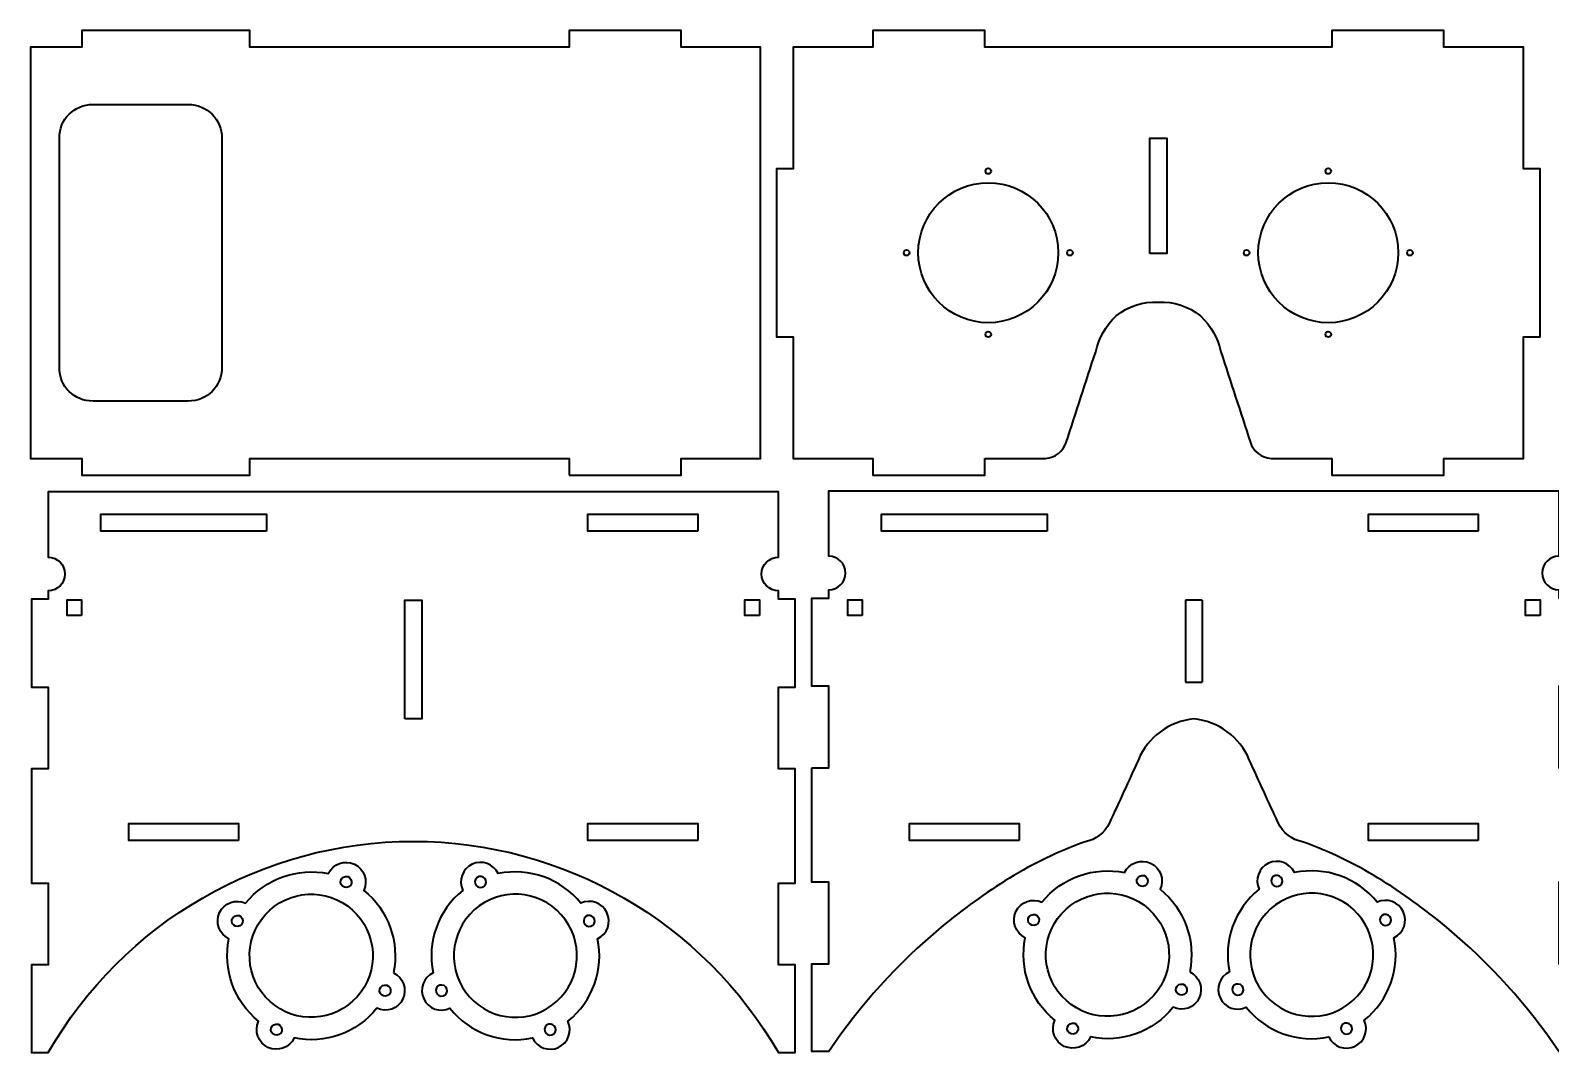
# Model space of a CAD drawing. Header units: inches. Extents: x -244 to 191, y -107 to 75.
# Drawn here: x -244.3 to 27.2, y -107.2 to 75.5 of the extents above; entities that cross this region are included whole.
import ezdxf

# ---------------------------------------------------------------- set-up
doc = ezdxf.new("R2010")
doc.units = ezdxf.units.IN
doc.header["$MEASUREMENT"] = 0
doc.layers.add('Default', color=7, linetype='Continuous')
doc.layers.add('Layer 01', color=7, linetype='Continuous')

msp = doc.modelspace()

# ---------------------------------------------------------------- linework, layer by layer
at = {"layer": 'Default', "color": 7, "lineweight": 35, "true_color": 0xffffff}
msp.add_lwpolyline([(-148.12, -3.99), (-128.12, -3.99), (-128.12, -0.99), (-113.91, -0.99), (-113.91, 72.49), (-128.12, 72.49), (-128.12, 75.49), (-148.12, 75.49), (-148.12, 72.49), (-205.12, 72.49), (-205.12, 75.49), (-235.12, 75.49), (-235.12, 72.49), (-244.32, 72.49), (-244.32, -0.99), (-235.12, -0.99), (-235.12, -3.99), (-205.12, -3.99), (-205.12, -0.99), (-148.12, -0.99), (-148.12, -3.99)], dxfattribs=at)
for points, knots in [([(-73.89, -0.99), (-73.89, -1.99), (-73.89, -2.99), (-73.89, -3.99), (-80.55, -3.99), (-87.22, -3.99), (-93.89, -3.99), (-93.89, -2.99), (-93.89, -1.99), (-93.89, -0.99), (-98.62, -0.99), (-103.36, -0.99), (-108.09, -0.99), (-108.09, 6.26), (-108.09, 13.51), (-108.09, 20.75), (-109.09, 20.75), (-110.09, 20.75), (-111.09, 20.75), (-111.09, 30.75), (-111.09, 40.75), (-111.09, 50.75), (-110.09, 50.75), (-109.09, 50.75), (-108.09, 50.75), (-108.09, 58), (-108.09, 65.24), (-108.09, 72.49), (-103.36, 72.49), (-98.62, 72.49), (-93.89, 72.49), (-93.89, 73.49), (-93.89, 74.49), (-93.89, 75.49), (-87.22, 75.49), (-80.55, 75.49), (-73.89, 75.49), (-73.89, 74.49), (-73.89, 73.49), (-73.89, 72.49), (-53.22, 72.49), (-32.56, 72.49), (-11.89, 72.49), (-11.89, 73.49), (-11.89, 74.49), (-11.89, 75.49), (-5.22, 75.49), (1.44, 75.49), (8.11, 75.49), (8.11, 74.49), (8.11, 73.49), (8.11, 72.49), (12.85, 72.49), (17.58, 72.49), (22.31, 72.49), (22.31, 65.24), (22.31, 58), (22.31, 50.75), (23.31, 50.75), (24.31, 50.75), (25.31, 50.75), (25.31, 40.75), (25.31, 30.75), (25.31, 20.75), (24.31, 20.75), (23.31, 20.75), (22.31, 20.75), (22.31, 13.51), (22.31, 6.26), (22.31, -0.99), (17.58, -0.99), (12.85, -0.99), (8.11, -0.99), (8.11, -1.99), (8.11, -2.99), (8.11, -3.99), (1.44, -3.99), (-5.22, -3.99), (-11.89, -3.99), (-11.89, -2.99), (-11.89, -1.99), (-11.89, -0.99), (-15.51, -0.99), (-19.12, -0.99), (-22.74, -0.99), (-24.44, -0.93), (-25.96, 0.24), (-26.44, 1.87), (-28.19, 7.26), (-29.95, 12.65), (-31.7, 18.04), (-32.32, 20.62), (-33.45, 22.6), (-35.35, 24.45), (-37.46, 26.19), (-40.15, 27.08), (-42.89, 26.94), (-45.62, 27.08), (-48.31, 26.19), (-50.42, 24.45), (-52.32, 22.6), (-53.46, 20.62), (-54.07, 18.04), (-55.83, 12.65), (-57.58, 7.26), (-59.34, 1.87), (-59.82, 0.24), (-61.34, -0.93), (-63.03, -0.99), (-66.65, -0.99), (-70.27, -0.99), (-73.89, -0.99)], [0, 0, 0, 0, 1, 1, 1, 2, 2, 2, 3, 3, 3, 4, 4, 4, 5, 5, 5, 6, 6, 6, 7, 7, 7, 8, 8, 8, 9, 9, 9, 10, 10, 10, 11, 11, 11, 12, 12, 12, 13, 13, 13, 14, 14, 14, 15, 15, 15, 16, 16, 16, 17, 17, 17, 18, 18, 18, 19, 19, 19, 20, 20, 20, 21, 21, 21, 22, 22, 22, 23, 23, 23, 24, 24, 24, 25, 25, 25, 26, 26, 26, 27, 27, 27, 28, 28, 28, 29, 29, 29, 30, 30, 30, 31, 31, 31, 32, 32, 32, 33, 33, 33, 34, 34, 34, 35, 35, 35, 36, 36, 36, 37, 37, 37, 37]), ([(-107.74, -56.68), (-107.74, -63.34), (-107.74, -70.01), (-107.74, -76.68), (-107.74, -76.74), (-107.74, -76.81), (-107.74, -76.88), (-108.74, -76.88), (-109.74, -76.88), (-110.73, -76.88), (-110.73, -81.74), (-110.73, -86.61), (-110.73, -91.48), (-109.74, -91.48), (-108.74, -91.48), (-107.74, -91.48), (-107.74, -91.54), (-107.74, -91.61), (-107.74, -91.68), (-107.74, -96.85), (-107.74, -102.02), (-107.74, -107.19), (-108.74, -107.19), (-109.74, -107.19), (-110.73, -107.19), (-124.16, -83.88), (-149.02, -69.44), (-175.94, -69.44), (-202.86, -69.44), (-227.73, -83.88), (-241.15, -107.19), (-242.15, -107.19), (-243.15, -107.19), (-244.14, -107.19), (-244.14, -102.02), (-244.14, -96.85), (-244.14, -91.68), (-244.14, -91.61), (-244.14, -91.54), (-244.14, -91.48), (-243.15, -91.48), (-242.15, -91.48), (-241.15, -91.48), (-241.15, -86.61), (-241.15, -81.74), (-241.15, -76.88), (-242.15, -76.88), (-243.15, -76.88), (-244.14, -76.88), (-244.14, -76.81), (-244.14, -76.74), (-244.14, -76.68), (-244.14, -70.01), (-244.14, -63.34), (-244.14, -56.68), (-244.14, -56.61), (-244.14, -56.54), (-244.14, -56.48), (-243.15, -56.48), (-242.15, -56.48), (-241.15, -56.48), (-241.15, -51.61), (-241.15, -46.74), (-241.15, -41.88), (-242.15, -41.88), (-243.15, -41.88), (-244.14, -41.88), (-244.14, -41.81), (-244.14, -41.74), (-244.14, -41.68), (-244.14, -36.5), (-244.14, -31.33), (-244.14, -26.16), (-243.15, -26.16), (-242.15, -26.16), (-241.15, -26.16), (-241.15, -25.66), (-241.15, -25.16), (-241.15, -24.66), (-239.49, -24.66), (-238.15, -23.32), (-238.15, -21.66), (-238.15, -20), (-239.49, -18.66), (-241.15, -18.66), (-241.15, -14.77), (-241.15, -10.88), (-241.15, -6.99), (-197.68, -6.99), (-154.21, -6.99), (-110.73, -6.99), (-110.73, -10.88), (-110.73, -14.77), (-110.73, -18.66), (-112.39, -18.66), (-113.73, -20), (-113.73, -21.66), (-113.73, -23.32), (-112.39, -24.66), (-110.73, -24.66), (-110.73, -25.16), (-110.73, -25.66), (-110.73, -26.16), (-109.74, -26.16), (-108.74, -26.16), (-107.74, -26.16), (-107.74, -31.33), (-107.74, -36.5), (-107.74, -41.68), (-107.74, -41.74), (-107.74, -41.81), (-107.74, -41.88), (-108.74, -41.88), (-109.74, -41.88), (-110.73, -41.88), (-110.73, -46.74), (-110.73, -51.61), (-110.73, -56.48), (-109.74, -56.48), (-108.74, -56.48), (-107.74, -56.48), (-107.74, -56.54), (-107.74, -56.61), (-107.74, -56.68)], [0, 0, 0, 0, 1, 1, 1, 2, 2, 2, 3, 3, 3, 4, 4, 4, 5, 5, 5, 6, 6, 6, 7, 7, 7, 8, 8, 8, 9, 9, 9, 10, 10, 10, 11, 11, 11, 12, 12, 12, 13, 13, 13, 14, 14, 14, 15, 15, 15, 16, 16, 16, 17, 17, 17, 18, 18, 18, 19, 19, 19, 20, 20, 20, 21, 21, 21, 22, 22, 22, 23, 23, 23, 24, 24, 24, 25, 25, 25, 26, 26, 26, 27, 27, 27, 28, 28, 28, 29, 29, 29, 30, 30, 30, 31, 31, 31, 32, 32, 32, 33, 33, 33, 34, 34, 34, 35, 35, 35, 36, 36, 36, 37, 37, 37, 38, 38, 38, 39, 39, 39, 40, 40, 40, 41, 41, 41, 41]), ([(-104.74, -56.3), (-104.74, -56.36), (-104.74, -56.43), (-104.74, -56.5), (-104.74, -63.16), (-104.74, -69.83), (-104.74, -76.5), (-104.74, -76.56), (-104.74, -76.63), (-104.74, -76.7), (-103.74, -76.7), (-102.74, -76.7), (-101.74, -76.7), (-101.74, -81.56), (-101.74, -86.43), (-101.74, -91.3), (-102.74, -91.3), (-103.74, -91.3), (-104.74, -91.3), (-104.74, -91.36), (-104.74, -91.43), (-104.74, -91.5), (-104.74, -96.67), (-104.74, -101.84), (-104.74, -107.01), (-103.74, -107.01), (-102.74, -107.01), (-101.74, -107.01), (-96.04, -98.57), (-89.48, -91.31), (-81.66, -84.79), (-77.8, -81.57), (-73.76, -78.66), (-69.48, -76.02), (-65.18, -73.37), (-60.72, -71.23), (-55.97, -69.52), (-54.05, -69.17), (-52.42, -67.9), (-51.6, -66.12), (-49.88, -62.37), (-48.16, -58.62), (-46.44, -54.87), (-44.74, -50.79), (-40.94, -47.98), (-36.54, -47.57), (-32.14, -47.98), (-28.33, -50.79), (-26.64, -54.87), (-24.92, -58.62), (-23.2, -62.37), (-21.48, -66.12), (-20.66, -67.9), (-19.03, -69.17), (-17.11, -69.52), (-12.36, -71.23), (-7.89, -73.37), (-3.59, -76.02), (0.69, -78.66), (4.73, -81.57), (8.59, -84.79), (16.41, -91.31), (22.97, -98.57), (28.66, -107.01), (29.66, -107.01), (30.66, -107.01), (31.66, -107.01), (31.66, -101.84), (31.66, -96.67), (31.66, -91.5), (31.66, -91.43), (31.66, -91.36), (31.66, -91.3), (30.66, -91.3), (29.66, -91.3), (28.66, -91.3), (28.66, -86.43), (28.66, -81.56), (28.66, -76.7), (29.66, -76.7), (30.66, -76.7), (31.66, -76.7), (31.66, -76.63), (31.66, -76.56), (31.66, -76.5), (31.66, -69.83), (31.66, -63.16), (31.66, -56.5), (31.66, -56.43), (31.66, -56.36), (31.66, -56.3), (30.66, -56.3), (29.66, -56.3), (28.66, -56.3), (28.66, -51.43), (28.66, -46.56), (28.66, -41.7), (29.66, -41.7), (30.66, -41.7), (31.66, -41.7), (31.66, -41.63), (31.66, -41.56), (31.66, -41.5), (31.66, -36.32), (31.66, -31.15), (31.66, -25.98), (30.66, -25.98), (29.66, -25.98), (28.66, -25.98), (28.66, -25.48), (28.66, -24.98), (28.66, -24.48), (27.01, -24.48), (25.66, -23.14), (25.66, -21.48), (25.66, -19.82), (27.01, -18.48), (28.66, -18.48), (28.66, -14.59), (28.66, -10.7), (28.66, -6.81), (-14.8, -6.81), (-58.27, -6.81), (-101.74, -6.81), (-101.74, -10.7), (-101.74, -14.59), (-101.74, -18.48), (-100.08, -18.48), (-98.74, -19.82), (-98.74, -21.48), (-98.74, -23.14), (-100.08, -24.48), (-101.74, -24.48), (-101.74, -24.98), (-101.74, -25.48), (-101.74, -25.98), (-102.74, -25.98), (-103.74, -25.98), (-104.74, -25.98), (-104.74, -31.15), (-104.74, -36.32), (-104.74, -41.5), (-104.74, -41.56), (-104.74, -41.63), (-104.74, -41.7), (-103.74, -41.7), (-102.74, -41.7), (-101.74, -41.7), (-101.74, -46.56), (-101.74, -51.43), (-101.74, -56.3), (-102.74, -56.3), (-103.74, -56.3), (-104.74, -56.3)], [0, 0, 0, 0, 1, 1, 1, 2, 2, 2, 3, 3, 3, 4, 4, 4, 5, 5, 5, 6, 6, 6, 7, 7, 7, 8, 8, 8, 9, 9, 9, 10, 10, 10, 11, 11, 11, 12, 12, 12, 13, 13, 13, 14, 14, 14, 15, 15, 15, 16, 16, 16, 17, 17, 17, 18, 18, 18, 19, 19, 19, 20, 20, 20, 21, 21, 21, 22, 22, 22, 23, 23, 23, 24, 24, 24, 25, 25, 25, 26, 26, 26, 27, 27, 27, 28, 28, 28, 29, 29, 29, 30, 30, 30, 31, 31, 31, 32, 32, 32, 33, 33, 33, 34, 34, 34, 35, 35, 35, 36, 36, 36, 37, 37, 37, 38, 38, 38, 39, 39, 39, 40, 40, 40, 41, 41, 41, 42, 42, 42, 43, 43, 43, 44, 44, 44, 45, 45, 45, 46, 46, 46, 47, 47, 47, 48, 48, 48, 49, 49, 49, 50, 50, 50, 51, 51, 51, 51])]:
    msp.add_open_spline(points, degree=3, knots=knots, dxfattribs=at)
at = {"layer": 'Default', "color": 1, "lineweight": 35, "true_color": 0xff0000}
for points, knots in [([(-239.14, 15.24), (-239.2, 11.9), (-236.48, 9.18), (-233.14, 9.24), (-227.48, 9.24), (-221.81, 9.24), (-216.14, 9.24), (-212.81, 9.18), (-210.08, 11.9), (-210.14, 15.24), (-210.14, 28.9), (-210.14, 42.57), (-210.14, 56.24), (-210.08, 59.57), (-212.81, 62.3), (-216.14, 62.24), (-221.81, 62.24), (-227.48, 62.24), (-233.14, 62.24), (-236.48, 62.3), (-239.2, 59.57), (-239.14, 56.24), (-239.14, 42.57), (-239.14, 28.9), (-239.14, 15.24)], [0, 0, 0, 0, 1, 1, 1, 2, 2, 2, 3, 3, 3, 4, 4, 4, 5, 5, 5, 6, 6, 6, 7, 7, 7, 8, 8, 8, 8]), ([(-72.75, 50.34), (-72.75, 50.61), (-72.97, 50.84), (-73.25, 50.84), (-73.52, 50.84), (-73.75, 50.61), (-73.75, 50.34), (-73.75, 50.06), (-73.52, 49.84), (-73.25, 49.84), (-72.97, 49.84), (-72.75, 50.06), (-72.75, 50.34)], [0, 0, 0, 0, 1, 1, 1, 2, 2, 2, 3, 3, 3, 4, 4, 4, 4]), ([(-12.03, 50.34), (-12.03, 50.61), (-12.25, 50.84), (-12.53, 50.84), (-12.8, 50.84), (-13.03, 50.61), (-13.03, 50.34), (-13.03, 50.06), (-12.8, 49.84), (-12.53, 49.84), (-12.25, 49.84), (-12.03, 50.06), (-12.03, 50.34)], [0, 0, 0, 0, 1, 1, 1, 2, 2, 2, 3, 3, 3, 4, 4, 4, 4]), ([(-60.75, 35.75), (-60.75, 42.65), (-66.34, 48.25), (-73.25, 48.25), (-80.15, 48.25), (-85.75, 42.65), (-85.75, 35.75), (-85.75, 28.85), (-80.15, 23.25), (-73.25, 23.25), (-66.34, 23.25), (-60.75, 28.85), (-60.75, 35.75)], [0, 0, 0, 0, 1, 1, 1, 2, 2, 2, 3, 3, 3, 4, 4, 4, 4]), ([(-0.03, 35.75), (-0.03, 42.65), (-5.62, 48.25), (-12.53, 48.25), (-19.43, 48.25), (-25.03, 42.65), (-25.03, 35.75), (-25.03, 28.85), (-19.43, 23.25), (-12.53, 23.25), (-5.62, 23.25), (-0.03, 28.85), (-0.03, 35.75)], [0, 0, 0, 0, 1, 1, 1, 2, 2, 2, 3, 3, 3, 4, 4, 4, 4]), ([(-87.33, 35.75), (-87.33, 36.03), (-87.56, 36.25), (-87.83, 36.25), (-88.11, 36.25), (-88.33, 36.03), (-88.33, 35.75), (-88.33, 35.47), (-88.11, 35.25), (-87.83, 35.25), (-87.56, 35.25), (-87.33, 35.47), (-87.33, 35.75)], [0, 0, 0, 0, 1, 1, 1, 2, 2, 2, 3, 3, 3, 4, 4, 4, 4]), ([(-58.16, 35.75), (-58.16, 36.03), (-58.39, 36.25), (-58.66, 36.25), (-58.94, 36.25), (-59.16, 36.03), (-59.16, 35.75), (-59.16, 35.47), (-58.94, 35.25), (-58.66, 35.25), (-58.39, 35.25), (-58.16, 35.47), (-58.16, 35.75)], [0, 0, 0, 0, 1, 1, 1, 2, 2, 2, 3, 3, 3, 4, 4, 4, 4]), ([(-26.61, 35.75), (-26.61, 36.03), (-26.84, 36.25), (-27.11, 36.25), (-27.39, 36.25), (-27.61, 36.03), (-27.61, 35.75), (-27.61, 35.47), (-27.39, 35.25), (-27.11, 35.25), (-26.84, 35.25), (-26.61, 35.47), (-26.61, 35.75)], [0, 0, 0, 0, 1, 1, 1, 2, 2, 2, 3, 3, 3, 4, 4, 4, 4]), ([(2.56, 35.75), (2.56, 36.03), (2.33, 36.25), (2.06, 36.25), (1.78, 36.25), (1.56, 36.03), (1.56, 35.75), (1.56, 35.47), (1.78, 35.25), (2.06, 35.25), (2.33, 35.25), (2.56, 35.47), (2.56, 35.75)], [0, 0, 0, 0, 1, 1, 1, 2, 2, 2, 3, 3, 3, 4, 4, 4, 4]), ([(-72.75, 21.16), (-72.75, 21.44), (-72.97, 21.67), (-73.25, 21.67), (-73.52, 21.67), (-73.75, 21.44), (-73.75, 21.16), (-73.75, 20.89), (-73.52, 20.66), (-73.25, 20.66), (-72.97, 20.66), (-72.75, 20.89), (-72.75, 21.16)], [0, 0, 0, 0, 1, 1, 1, 2, 2, 2, 3, 3, 3, 4, 4, 4, 4]), ([(-12.03, 21.16), (-12.03, 21.44), (-12.25, 21.67), (-12.53, 21.67), (-12.8, 21.67), (-13.03, 21.44), (-13.03, 21.16), (-13.03, 20.89), (-12.8, 20.66), (-12.53, 20.66), (-12.25, 20.66), (-12.03, 20.89), (-12.03, 21.16)], [0, 0, 0, 0, 1, 1, 1, 2, 2, 2, 3, 3, 3, 4, 4, 4, 4])]:
    msp.add_open_spline(points, degree=3, knots=knots, dxfattribs=at)
at = {"layer": 'Layer 01', "color": 154, "lineweight": 35, "true_color": 0x004bcd}
for points in [[(-44.39, 35.61), (-44.39, 56.21), (-41.39, 56.21), (-41.39, 35.61), (-44.39, 35.61)], [(-202.14, -13.98), (-231.74, -13.98), (-231.74, -10.99), (-202.14, -10.99), (-202.14, -13.98)], [(-125.14, -13.98), (-144.74, -13.98), (-144.74, -10.99), (-125.14, -10.99), (-125.14, -13.98)], [(-62.74, -13.98), (-92.34, -13.98), (-92.34, -10.99), (-62.74, -10.99), (-62.74, -13.98)], [(14.26, -13.98), (-5.34, -13.98), (-5.34, -10.99), (14.26, -10.99), (14.26, -13.98)], [(-235.17, -29.06), (-237.77, -29.06), (-237.77, -26.26), (-235.17, -26.26), (-235.17, -29.06)], [(-177.44, -47.54), (-177.44, -26.36), (-174.44, -26.36), (-174.44, -47.54), (-177.44, -47.54)], [(-114.12, -29.06), (-116.71, -29.06), (-116.71, -26.26), (-114.12, -26.26), (-114.12, -29.06)], [(-95.76, -29.06), (-98.36, -29.06), (-98.36, -26.26), (-95.76, -26.26), (-95.76, -29.06)], [(-35.04, -26.36), (-38.04, -26.36)], [(-38.04, -26.36), (-38.04, -40.96)], [(-35.04, -26.36), (-35.04, -40.96)], [(25.29, -29.06), (22.69, -29.06), (22.69, -26.26), (25.29, -26.26), (25.29, -29.06)], [(-38.04, -40.96), (-35.04, -40.96)], [(-207.14, -69.26), (-226.74, -69.26), (-226.74, -66.26), (-207.14, -66.26), (-207.14, -69.26)], [(-125.14, -69.26), (-144.74, -69.26), (-144.74, -66.26), (-125.14, -66.26), (-125.14, -69.26)], [(-67.74, -69.26), (-87.34, -69.26), (-87.34, -66.26), (-67.74, -66.26), (-67.74, -69.26)], [(14.26, -69.26), (-5.34, -69.26), (-5.34, -66.26), (14.26, -66.26), (14.26, -69.26)]]:
    msp.add_lwpolyline(points, dxfattribs=at)
for points, knots in [([(-179.49, -92.94), (-178.34, -87.42), (-180.39, -81.72), (-184.79, -78.19), (-183.97, -76.44), (-184.72, -74.35), (-186.46, -73.53), (-188.21, -72.7), (-190.3, -73.45), (-191.12, -75.2), (-196.65, -74.05), (-202.35, -76.1), (-205.88, -80.5), (-207.63, -79.68), (-209.71, -80.43), (-210.54, -82.18), (-211.36, -83.92), (-210.61, -86.01), (-208.86, -86.83), (-210.01, -92.36), (-207.96, -98.06), (-203.56, -101.59), (-204.39, -103.34), (-203.64, -105.42), (-201.89, -106.25), (-200.14, -107.07), (-198.06, -106.32), (-197.23, -104.57), (-191.71, -105.72), (-186.01, -103.68), (-182.48, -99.27), (-180.73, -100.1), (-178.64, -99.35), (-177.82, -97.6), (-176.99, -95.85), (-177.74, -93.77), (-179.49, -92.94)], [0, 0, 0, 0, 1, 1, 1, 2, 2, 2, 3, 3, 3, 4, 4, 4, 5, 5, 5, 6, 6, 6, 7, 7, 7, 8, 8, 8, 9, 9, 9, 10, 10, 10, 11, 11, 11, 12, 12, 12, 12]), ([(-172.39, -92.94), (-173.54, -87.42), (-171.49, -81.72), (-167.09, -78.19), (-167.92, -76.44), (-167.17, -74.35), (-165.42, -73.53), (-163.67, -72.7), (-161.59, -73.45), (-160.76, -75.2), (-155.24, -74.05), (-149.54, -76.1), (-146.01, -80.5), (-144.26, -79.68), (-142.17, -80.43), (-141.35, -82.18), (-140.52, -83.92), (-141.27, -86.01), (-143.02, -86.83), (-141.87, -92.36), (-143.92, -98.06), (-148.32, -101.59), (-147.5, -103.34), (-148.25, -105.42), (-149.99, -106.25), (-151.74, -107.07), (-153.83, -106.32), (-154.65, -104.57), (-160.18, -105.72), (-165.88, -103.68), (-169.41, -99.27), (-171.16, -100.1), (-173.24, -99.35), (-174.07, -97.6), (-174.89, -95.85), (-174.14, -93.77), (-172.39, -92.94)], [0, 0, 0, 0, 1, 1, 1, 2, 2, 2, 3, 3, 3, 4, 4, 4, 5, 5, 5, 6, 6, 6, 7, 7, 7, 8, 8, 8, 9, 9, 9, 10, 10, 10, 11, 11, 11, 12, 12, 12, 12]), ([(-37.27, -92.76), (-36.12, -87.24), (-38.17, -81.54), (-42.57, -78.01), (-41.75, -76.26), (-42.5, -74.17), (-44.25, -73.35), (-45.99, -72.52), (-48.08, -73.27), (-48.9, -75.02), (-54.43, -73.87), (-60.13, -75.92), (-63.66, -80.32), (-65.41, -79.5), (-67.49, -80.25), (-68.32, -82), (-69.14, -83.74), (-68.39, -85.83), (-66.65, -86.65), (-67.79, -92.18), (-65.75, -97.88), (-61.35, -101.41), (-62.17, -103.16), (-61.42, -105.24), (-59.67, -106.07), (-57.92, -106.89), (-55.84, -106.14), (-55.01, -104.39), (-49.49, -105.54), (-43.79, -103.5), (-40.26, -99.09), (-38.51, -99.92), (-36.42, -99.17), (-35.6, -97.42), (-34.78, -95.67), (-35.52, -93.59), (-37.27, -92.76)], [0, 0, 0, 0, 1, 1, 1, 2, 2, 2, 3, 3, 3, 4, 4, 4, 5, 5, 5, 6, 6, 6, 7, 7, 7, 8, 8, 8, 9, 9, 9, 10, 10, 10, 11, 11, 11, 12, 12, 12, 12]), ([(-30.17, -92.76), (-31.32, -87.24), (-29.28, -81.54), (-24.88, -78.01), (-25.7, -76.26), (-24.95, -74.17), (-23.2, -73.35), (-21.45, -72.52), (-19.37, -73.27), (-18.54, -75.02), (-13.02, -73.87), (-7.32, -75.92), (-3.79, -80.32), (-2.04, -79.5), (0.05, -80.25), (0.87, -82), (1.69, -83.74), (0.94, -85.83), (-0.8, -86.65), (0.35, -92.18), (-1.7, -97.88), (-6.1, -101.41), (-5.28, -103.16), (-6.03, -105.24), (-7.78, -106.07), (-9.52, -106.89), (-11.61, -106.14), (-12.43, -104.39), (-17.96, -105.54), (-23.66, -103.5), (-27.19, -99.09), (-28.94, -99.92), (-31.02, -99.17), (-31.85, -97.42), (-32.67, -95.67), (-31.92, -93.59), (-30.17, -92.76)], [0, 0, 0, 0, 1, 1, 1, 2, 2, 2, 3, 3, 3, 4, 4, 4, 5, 5, 5, 6, 6, 6, 7, 7, 7, 8, 8, 8, 9, 9, 9, 10, 10, 10, 11, 11, 11, 12, 12, 12, 12]), ([(-187.07, -76.23), (-187.33, -75.74), (-187.93, -75.55), (-188.42, -75.81), (-188.91, -76.07), (-189.1, -76.67), (-188.84, -77.16), (-188.59, -77.65), (-187.98, -77.84), (-187.49, -77.58), (-187, -77.32), (-186.81, -76.72), (-187.07, -76.23)], [0, 0, 0, 0, 1, 1, 1, 2, 2, 2, 3, 3, 3, 4, 4, 4, 4]), ([(-164.81, -76.23), (-164.56, -75.74), (-163.95, -75.55), (-163.46, -75.81), (-162.97, -76.07), (-162.79, -76.67), (-163.04, -77.16), (-163.3, -77.65), (-163.9, -77.84), (-164.39, -77.58), (-164.88, -77.32), (-165.07, -76.72), (-164.81, -76.23)], [0, 0, 0, 0, 1, 1, 1, 2, 2, 2, 3, 3, 3, 4, 4, 4, 4]), ([(-44.85, -76.05), (-45.11, -75.56), (-45.71, -75.37), (-46.2, -75.63), (-46.69, -75.89), (-46.88, -76.49), (-46.62, -76.98), (-46.37, -77.47), (-45.76, -77.66), (-45.27, -77.4), (-44.79, -77.14), (-44.6, -76.54), (-44.85, -76.05)], [0, 0, 0, 0, 1, 1, 1, 2, 2, 2, 3, 3, 3, 4, 4, 4, 4]), ([(-22.6, -76.05), (-22.34, -75.56), (-21.73, -75.37), (-21.25, -75.63), (-20.76, -75.89), (-20.57, -76.49), (-20.82, -76.98), (-21.08, -77.47), (-21.69, -77.66), (-22.17, -77.4), (-22.66, -77.14), (-22.85, -76.54), (-22.6, -76.05)], [0, 0, 0, 0, 1, 1, 1, 2, 2, 2, 3, 3, 3, 4, 4, 4, 4]), ([(-186.84, -81.69), (-191.37, -77.64), (-198.32, -78.02), (-202.37, -82.55), (-206.42, -87.08), (-206.04, -94.03), (-201.51, -98.08), (-196.99, -102.14), (-190.03, -101.75), (-185.98, -97.22), (-181.93, -92.7), (-182.31, -85.74), (-186.84, -81.69)], [0, 0, 0, 0, 1, 1, 1, 2, 2, 2, 3, 3, 3, 4, 4, 4, 4]), ([(-165.04, -81.69), (-160.52, -77.64), (-153.56, -78.02), (-149.51, -82.55), (-145.46, -87.08), (-145.84, -94.03), (-150.37, -98.08), (-154.9, -102.14), (-161.85, -101.75), (-165.9, -97.22), (-169.95, -92.7), (-169.57, -85.74), (-165.04, -81.69)], [0, 0, 0, 0, 1, 1, 1, 2, 2, 2, 3, 3, 3, 4, 4, 4, 4]), ([(-44.62, -81.51), (-49.15, -77.46), (-56.1, -77.84), (-60.16, -82.37), (-64.21, -86.9), (-63.82, -93.85), (-59.3, -97.9), (-54.77, -101.96), (-47.81, -101.57), (-43.76, -97.04), (-39.71, -92.52), (-40.1, -85.56), (-44.62, -81.51)], [0, 0, 0, 0, 1, 1, 1, 2, 2, 2, 3, 3, 3, 4, 4, 4, 4]), ([(-22.83, -81.51), (-18.3, -77.46), (-11.35, -77.84), (-7.29, -82.37), (-3.24, -86.9), (-3.63, -93.85), (-8.15, -97.9), (-12.68, -101.96), (-19.63, -101.57), (-23.69, -97.04), (-27.74, -92.52), (-27.35, -85.56), (-22.83, -81.51)], [0, 0, 0, 0, 1, 1, 1, 2, 2, 2, 3, 3, 3, 4, 4, 4, 4]), ([(-206.48, -83.2), (-206.74, -82.71), (-207.34, -82.53), (-207.83, -82.78), (-208.32, -83.04), (-208.51, -83.64), (-208.26, -84.13), (-208, -84.62), (-207.39, -84.81), (-206.91, -84.55), (-206.42, -84.3), (-206.23, -83.69), (-206.48, -83.2)], [0, 0, 0, 0, 1, 1, 1, 2, 2, 2, 3, 3, 3, 4, 4, 4, 4]), ([(-145.4, -83.2), (-145.14, -82.71), (-144.54, -82.53), (-144.05, -82.78), (-143.56, -83.04), (-143.37, -83.64), (-143.63, -84.13), (-143.88, -84.62), (-144.49, -84.81), (-144.98, -84.55), (-145.47, -84.3), (-145.66, -83.69), (-145.4, -83.2)], [0, 0, 0, 0, 1, 1, 1, 2, 2, 2, 3, 3, 3, 4, 4, 4, 4]), ([(-64.27, -83.02), (-64.52, -82.53), (-65.13, -82.35), (-65.62, -82.6), (-66.11, -82.86), (-66.29, -83.46), (-66.04, -83.95), (-65.78, -84.44), (-65.18, -84.63), (-64.69, -84.37), (-64.2, -84.12), (-64.01, -83.51), (-64.27, -83.02)], [0, 0, 0, 0, 1, 1, 1, 2, 2, 2, 3, 3, 3, 4, 4, 4, 4]), ([(-3.18, -83.02), (-2.93, -82.53), (-2.32, -82.35), (-1.83, -82.6), (-1.34, -82.86), (-1.15, -83.46), (-1.41, -83.95), (-1.67, -84.44), (-2.27, -84.63), (-2.76, -84.37), (-3.25, -84.12), (-3.44, -83.51), (-3.18, -83.02)], [0, 0, 0, 0, 1, 1, 1, 2, 2, 2, 3, 3, 3, 4, 4, 4, 4]), ([(-180.1, -95.64), (-180.35, -95.15), (-180.96, -94.97), (-181.45, -95.22), (-181.94, -95.48), (-182.13, -96.08), (-181.87, -96.57), (-181.61, -97.06), (-181.01, -97.25), (-180.52, -96.99), (-180.03, -96.74), (-179.84, -96.13), (-180.1, -95.64)], [0, 0, 0, 0, 1, 1, 1, 2, 2, 2, 3, 3, 3, 4, 4, 4, 4]), ([(-171.79, -95.64), (-171.53, -95.15), (-170.92, -94.97), (-170.44, -95.22), (-169.95, -95.48), (-169.76, -96.08), (-170.01, -96.57), (-170.27, -97.06), (-170.88, -97.25), (-171.36, -96.99), (-171.85, -96.74), (-172.04, -96.13), (-171.79, -95.64)], [0, 0, 0, 0, 1, 1, 1, 2, 2, 2, 3, 3, 3, 4, 4, 4, 4]), ([(-37.88, -95.46), (-38.14, -94.97), (-38.74, -94.79), (-39.23, -95.04), (-39.72, -95.3), (-39.91, -95.9), (-39.65, -96.39), (-39.4, -96.88), (-38.79, -97.07), (-38.3, -96.81), (-37.81, -96.56), (-37.62, -95.95), (-37.88, -95.46)], [0, 0, 0, 0, 1, 1, 1, 2, 2, 2, 3, 3, 3, 4, 4, 4, 4]), ([(-29.57, -95.46), (-29.31, -94.97), (-28.71, -94.79), (-28.22, -95.04), (-27.73, -95.3), (-27.54, -95.9), (-27.8, -96.39), (-28.05, -96.88), (-28.66, -97.07), (-29.15, -96.81), (-29.64, -96.56), (-29.82, -95.95), (-29.57, -95.46)], [0, 0, 0, 0, 1, 1, 1, 2, 2, 2, 3, 3, 3, 4, 4, 4, 4]), ([(-199.51, -102.62), (-199.77, -102.13), (-200.37, -101.94), (-200.86, -102.2), (-201.35, -102.45), (-201.54, -103.06), (-201.28, -103.55), (-201.03, -104.03), (-200.42, -104.22), (-199.93, -103.97), (-199.44, -103.71), (-199.25, -103.11), (-199.51, -102.62)], [0, 0, 0, 0, 1, 1, 1, 2, 2, 2, 3, 3, 3, 4, 4, 4, 4]), ([(-152.37, -102.62), (-152.12, -102.13), (-151.51, -101.94), (-151.02, -102.2), (-150.53, -102.45), (-150.34, -103.06), (-150.6, -103.55), (-150.86, -104.03), (-151.46, -104.22), (-151.95, -103.97), (-152.44, -103.71), (-152.63, -103.11), (-152.37, -102.62)], [0, 0, 0, 0, 1, 1, 1, 2, 2, 2, 3, 3, 3, 4, 4, 4, 4]), ([(-57.29, -102.44), (-57.55, -101.95), (-58.15, -101.76), (-58.64, -102.02), (-59.13, -102.27), (-59.32, -102.88), (-59.07, -103.37), (-58.81, -103.85), (-58.2, -104.04), (-57.72, -103.79), (-57.23, -103.53), (-57.04, -102.93), (-57.29, -102.44)], [0, 0, 0, 0, 1, 1, 1, 2, 2, 2, 3, 3, 3, 4, 4, 4, 4]), ([(-10.15, -102.44), (-9.9, -101.95), (-9.29, -101.76), (-8.8, -102.02), (-8.32, -102.27), (-8.13, -102.88), (-8.38, -103.37), (-8.64, -103.85), (-9.24, -104.04), (-9.73, -103.79), (-10.22, -103.53), (-10.41, -102.93), (-10.15, -102.44)], [0, 0, 0, 0, 1, 1, 1, 2, 2, 2, 3, 3, 3, 4, 4, 4, 4])]:
    msp.add_open_spline(points, degree=3, knots=knots, dxfattribs=at)

doc.saveas('drawing.dxf')
